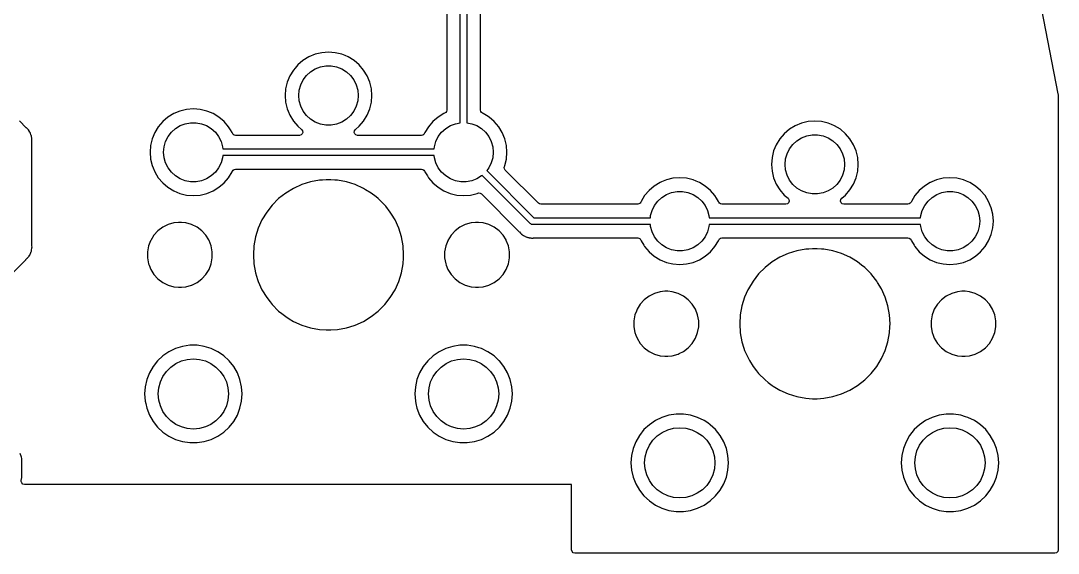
# Model space of a CAD drawing. Extents: x 79.4 to 173.9, y -124.3 to -35.
# Drawn here: x 135.5 to 173.9, y -124.26 to -104.54 of the extents above; entities that cross this region are included whole.
import ezdxf

# ---------------------------------------------------------------- set-up
doc = ezdxf.new("R2010")
doc.units = 0
doc.layers.add('BLACK', color=7, linetype='CONTINUOUS')

msp = doc.modelspace()

# ---------------------------------------------------------------- linework, layer by layer
at = {"layer": 'BLACK', "linetype": 'CONTINUOUS'}
for p, q in [((151.767, -108.319), (151.767, -82.5118)), ((152.017, -82.46), (152.017, -108.319)), ((152.517, -107.854), (152.517, -82.5427)), ((151.266, -82.7705), (151.266, -107.854)), ((169.402, -84.3221), (173.887, -107.248)), ((146.163, -105.88), (145.948, -106.011)), ((146.396, -105.783), (146.163, -105.88)), ((146.641, -105.724), (146.396, -105.783)), ((146.892, -105.705), (146.641, -105.724)), ((147.143, -105.724), (146.892, -105.705)), ((147.388, -105.783), (147.143, -105.724)), ((147.504, -105.831), (147.388, -105.783)), ((147.621, -105.88), (147.504, -105.831)), ((147.836, -106.011), (147.621, -105.88)), ((145.655, -106.293), (145.593, -106.366)), ((145.757, -106.175), (145.655, -106.293)), ((145.948, -106.011), (145.757, -106.175)), ((145.948, -106.011), (145.948, -106.011)), ((145.948, -106.011), (145.948, -106.011)), ((146.229, -106.432), (146.402, -106.325)), ((146.402, -106.325), (146.591, -106.252)), ((146.591, -106.252), (146.791, -106.215)), ((146.791, -106.215), (146.993, -106.215)), ((146.993, -106.215), (147.193, -106.252)), ((147.193, -106.252), (147.382, -106.325)), ((147.382, -106.325), (147.555, -106.432)), ((148.027, -106.175), (147.836, -106.011)), ((148.191, -106.366), (148.027, -106.175)), ((145.462, -106.581), (145.365, -106.814)), ((145.593, -106.366), (145.462, -106.581)), ((145.866, -106.913), (145.957, -106.731)), ((145.957, -106.731), (146.079, -106.569)), ((146.079, -106.569), (146.229, -106.432)), ((147.555, -106.432), (147.705, -106.569)), ((147.705, -106.569), (147.827, -106.731)), ((147.827, -106.731), (147.918, -106.913)), ((148.322, -106.581), (148.191, -106.366)), ((148.419, -106.814), (148.322, -106.581)), ((145.306, -107.059), (145.287, -107.31)), ((145.365, -106.814), (145.306, -107.059)), ((145.792, -107.31), (145.811, -107.108)), ((145.811, -107.108), (145.866, -106.913)), ((147.918, -106.913), (147.973, -107.108)), ((147.973, -107.108), (147.992, -107.31)), ((148.478, -107.059), (148.419, -106.814)), ((148.497, -107.31), (148.478, -107.059)), ((145.287, -107.31), (145.306, -107.561)), ((145.811, -107.512), (145.792, -107.31)), ((147.992, -107.31), (147.973, -107.512)), ((148.478, -107.561), (148.497, -107.31)), ((173.887, -107.248), (173.89, -107.272)), ((173.89, -107.272), (173.899, -124.135)), ((141.396, -107.883), (141.163, -107.98)), ((141.641, -107.824), (141.396, -107.883)), ((141.892, -107.805), (141.641, -107.824)), ((142.143, -107.824), (141.892, -107.805)), ((142.388, -107.883), (142.143, -107.824)), ((142.432, -107.901), (142.388, -107.883)), ((145.306, -107.561), (145.365, -107.806)), ((145.365, -107.806), (145.397, -107.883)), ((145.397, -107.883), (145.462, -108.039)), ((145.866, -107.707), (145.811, -107.512)), ((145.957, -107.889), (145.866, -107.707)), ((146.079, -108.051), (145.957, -107.889)), ((147.827, -107.889), (147.705, -108.051)), ((147.918, -107.707), (147.827, -107.889)), ((147.973, -107.512), (147.918, -107.707)), ((148.322, -108.039), (148.419, -107.806)), ((148.419, -107.806), (148.478, -107.561)), ((151.266, -107.854), (151.257, -107.901)), ((152.527, -107.901), (152.517, -107.854)), ((135.707, -108.503), (135.456, -108.251)), ((140.757, -108.275), (140.593, -108.466)), ((140.948, -108.111), (140.757, -108.275)), ((141.163, -107.98), (140.948, -108.111)), ((142.621, -107.98), (142.432, -107.901)), ((142.836, -108.111), (142.621, -107.98)), ((143.027, -108.275), (142.836, -108.111)), ((143.191, -108.466), (143.027, -108.275)), ((145.462, -108.039), (145.593, -108.254)), ((145.593, -108.254), (145.757, -108.445)), ((146.229, -108.188), (146.079, -108.051)), ((146.402, -108.295), (146.229, -108.188)), ((147.555, -108.188), (147.382, -108.295)), ((147.705, -108.051), (147.555, -108.188)), ((148.027, -108.445), (148.191, -108.254)), ((148.191, -108.254), (148.322, -108.039)), ((150.757, -108.275), (150.593, -108.466)), ((150.948, -108.111), (150.757, -108.275)), ((151.163, -107.98), (150.948, -108.111)), ((151.19, -107.968), (151.163, -107.98)), ((151.23, -107.942), (151.19, -107.968)), ((151.257, -107.901), (151.23, -107.942)), ((152.554, -107.942), (152.527, -107.901)), ((152.594, -107.968), (152.554, -107.942)), ((152.621, -107.98), (152.594, -107.968)), ((152.744, -108.055), (152.621, -107.98)), ((152.836, -108.111), (152.744, -108.055)), ((153.027, -108.275), (152.836, -108.111)), ((153.191, -108.466), (153.027, -108.275)), ((164.641, -108.274), (164.396, -108.333)), ((164.892, -108.255), (164.641, -108.274)), ((165.143, -108.274), (164.892, -108.255)), ((165.388, -108.333), (165.143, -108.274)), ((135.716, -108.511), (135.707, -108.503)), ((135.75, -108.538), (135.716, -108.511)), ((135.761, -108.555), (135.75, -108.538)), ((135.774, -108.569), (135.761, -108.555)), ((135.788, -108.584), (135.774, -108.569)), ((135.81, -108.621), (135.788, -108.584)), ((135.817, -108.631), (135.81, -108.621)), ((135.842, -108.666), (135.817, -108.631)), ((140.593, -108.466), (140.462, -108.681)), ((141.079, -108.669), (141.229, -108.532)), ((141.229, -108.532), (141.402, -108.425)), ((141.402, -108.425), (141.591, -108.352)), ((141.591, -108.352), (141.791, -108.315)), ((141.791, -108.315), (141.993, -108.315)), ((141.993, -108.315), (142.193, -108.352)), ((142.193, -108.352), (142.382, -108.425)), ((142.382, -108.425), (142.555, -108.532)), ((142.555, -108.532), (142.705, -108.669)), ((143.263, -108.584), (143.191, -108.466)), ((143.322, -108.681), (143.263, -108.584)), ((145.757, -108.445), (145.898, -108.566)), ((145.898, -108.566), (145.933, -108.615)), ((145.933, -108.615), (145.941, -108.674)), ((146.591, -108.368), (146.402, -108.295)), ((146.791, -108.405), (146.591, -108.368)), ((146.993, -108.405), (146.791, -108.405)), ((147.193, -108.368), (146.993, -108.405)), ((147.382, -108.295), (147.193, -108.368)), ((147.843, -108.674), (147.851, -108.615)), ((147.851, -108.615), (147.886, -108.566)), ((147.886, -108.566), (148.027, -108.445)), ((150.593, -108.466), (150.462, -108.681)), ((151.079, -108.669), (151.229, -108.532)), ((151.229, -108.532), (151.402, -108.425)), ((151.402, -108.425), (151.591, -108.352)), ((151.591, -108.352), (151.767, -108.319)), ((152.017, -108.319), (152.193, -108.352)), ((152.193, -108.352), (152.382, -108.425)), ((152.382, -108.425), (152.555, -108.532)), ((152.555, -108.532), (152.705, -108.669)), ((153.322, -108.681), (153.191, -108.466)), ((163.948, -108.561), (163.757, -108.725)), ((164.163, -108.43), (163.948, -108.561)), ((164.396, -108.333), (164.163, -108.43)), ((165.504, -108.381), (165.388, -108.333)), ((165.621, -108.43), (165.504, -108.381)), ((165.836, -108.561), (165.621, -108.43)), ((166.027, -108.725), (165.836, -108.561)), ((135.848, -108.681), (135.842, -108.666)), ((135.85, -108.685), (135.848, -108.681)), ((135.858, -108.702), (135.85, -108.685)), ((135.869, -108.72), (135.858, -108.702)), ((135.881, -108.762), (135.869, -108.72)), ((135.885, -108.773), (135.881, -108.762)), ((135.901, -108.813), (135.885, -108.773)), ((135.903, -108.833), (135.901, -108.813)), ((135.907, -108.852), (135.903, -108.833)), ((135.913, -108.871), (135.907, -108.852)), ((135.914, -108.915), (135.913, -108.871)), ((135.915, -108.927), (135.914, -108.915)), ((135.915, -108.931), (135.915, -108.927)), ((135.915, -108.958), (135.915, -108.931)), ((135.915, -108.931), (135.915, -108.931)), ((135.916, -108.962), (135.915, -108.958)), ((135.915, -109.053), (135.918, -109.032)), ((135.918, -109.032), (135.916, -108.962)), ((140.365, -108.914), (140.306, -109.159)), ((140.462, -108.681), (140.365, -108.914)), ((140.811, -109.208), (140.866, -109.013)), ((140.866, -109.013), (140.957, -108.831)), ((140.957, -108.831), (141.079, -108.669)), ((142.705, -108.669), (142.827, -108.831)), ((142.827, -108.831), (142.918, -109.013)), ((142.918, -109.013), (142.973, -109.208)), ((143.334, -108.708), (143.322, -108.681)), ((143.36, -108.748), (143.334, -108.708)), ((143.401, -108.775), (143.36, -108.748)), ((143.448, -108.784), (143.401, -108.775)), ((145.818, -108.784), (143.448, -108.784)), ((145.876, -108.77), (145.818, -108.784)), ((145.92, -108.73), (145.876, -108.77)), ((145.941, -108.674), (145.92, -108.73)), ((147.864, -108.73), (147.843, -108.674)), ((147.908, -108.77), (147.864, -108.73)), ((147.966, -108.784), (147.908, -108.77)), ((150.336, -108.784), (147.966, -108.784)), ((150.383, -108.775), (150.336, -108.784)), ((150.424, -108.748), (150.383, -108.775)), ((150.45, -108.708), (150.424, -108.748)), ((150.462, -108.681), (150.45, -108.708)), ((150.811, -109.208), (150.866, -109.013)), ((150.866, -109.013), (150.957, -108.831)), ((150.957, -108.831), (151.079, -108.669)), ((152.705, -108.669), (152.827, -108.831)), ((152.827, -108.831), (152.918, -109.013)), ((152.918, -109.013), (152.973, -109.208)), ((153.419, -108.914), (153.322, -108.681)), ((153.478, -109.159), (153.419, -108.914)), ((163.593, -108.916), (163.462, -109.131)), ((163.757, -108.725), (163.593, -108.916)), ((164.079, -109.119), (164.229, -108.982)), ((164.229, -108.982), (164.402, -108.875)), ((164.402, -108.875), (164.591, -108.802)), ((164.591, -108.802), (164.791, -108.765)), ((164.791, -108.765), (164.993, -108.765)), ((164.993, -108.765), (165.193, -108.802)), ((165.193, -108.802), (165.382, -108.875)), ((165.382, -108.875), (165.555, -108.982)), ((165.555, -108.982), (165.705, -109.119)), ((166.191, -108.916), (166.027, -108.725)), ((166.322, -109.131), (166.191, -108.916)), ((135.915, -112.865), (135.915, -109.053)), ((140.306, -109.159), (140.287, -109.41)), ((140.287, -109.41), (140.306, -109.661)), ((140.792, -109.41), (140.811, -109.208)), ((140.811, -109.612), (140.792, -109.41)), ((142.973, -109.208), (142.98, -109.285)), ((142.98, -109.285), (150.804, -109.285)), ((150.804, -109.285), (150.811, -109.208)), ((152.973, -109.208), (152.992, -109.41)), ((152.992, -109.41), (152.973, -109.612)), ((153.497, -109.41), (153.478, -109.159)), ((153.478, -109.661), (153.497, -109.41)), ((163.365, -109.364), (163.306, -109.609)), ((163.462, -109.131), (163.365, -109.364)), ((163.866, -109.463), (163.957, -109.281)), ((163.957, -109.281), (164.079, -109.119)), ((165.705, -109.119), (165.827, -109.281)), ((165.827, -109.281), (165.918, -109.463)), ((166.419, -109.364), (166.322, -109.131)), ((166.478, -109.609), (166.419, -109.364)), ((140.306, -109.661), (140.365, -109.906)), ((140.866, -109.807), (140.811, -109.612)), ((140.957, -109.989), (140.866, -109.807)), ((142.918, -109.807), (142.827, -109.989)), ((142.973, -109.612), (142.918, -109.807)), ((142.98, -109.535), (142.973, -109.612)), ((150.804, -109.535), (142.98, -109.535)), ((150.811, -109.612), (150.804, -109.535)), ((150.866, -109.807), (150.811, -109.612)), ((150.957, -109.989), (150.866, -109.807)), ((152.918, -109.807), (152.827, -109.989)), ((152.973, -109.612), (152.918, -109.807)), ((153.419, -109.906), (153.478, -109.661)), ((163.306, -109.609), (163.287, -109.86)), ((163.792, -109.86), (163.811, -109.658)), ((163.811, -109.658), (163.866, -109.463)), ((165.918, -109.463), (165.973, -109.658)), ((165.973, -109.658), (165.992, -109.86)), ((166.497, -109.86), (166.478, -109.609)), ((140.365, -109.906), (140.398, -109.985)), ((140.398, -109.985), (140.462, -110.139)), ((140.462, -110.139), (140.593, -110.354)), ((141.079, -110.151), (140.957, -109.989)), ((141.229, -110.288), (141.079, -110.151)), ((142.705, -110.151), (142.555, -110.288)), ((142.827, -109.989), (142.705, -110.151)), ((143.191, -110.354), (143.322, -110.139)), ((143.322, -110.139), (143.327, -110.129)), ((143.327, -110.129), (143.334, -110.112)), ((143.334, -110.112), (143.36, -110.072)), ((143.36, -110.072), (143.401, -110.045)), ((143.401, -110.045), (143.448, -110.035)), ((143.448, -110.035), (150.336, -110.035)), ((150.336, -110.035), (150.383, -110.045)), ((150.383, -110.045), (150.424, -110.072)), ((150.424, -110.072), (150.45, -110.112)), ((150.45, -110.112), (150.462, -110.139)), ((150.462, -110.139), (150.551, -110.285)), ((151.079, -110.151), (150.957, -109.989)), ((151.229, -110.288), (151.079, -110.151)), ((152.827, -109.989), (152.75, -110.091)), ((152.75, -110.091), (154.494, -111.835)), ((153.398, -109.98), (153.408, -109.933)), ((153.408, -110.028), (153.398, -109.98)), ((153.408, -109.933), (153.416, -109.913)), ((153.435, -110.068), (153.408, -110.028)), ((153.416, -109.913), (153.419, -109.906)), ((154.665, -111.298), (153.435, -110.068)), ((163.287, -109.86), (163.306, -110.111)), ((163.306, -110.111), (163.365, -110.356)), ((163.811, -110.062), (163.792, -109.86)), ((163.866, -110.257), (163.811, -110.062)), ((165.973, -110.062), (165.918, -110.257)), ((165.992, -109.86), (165.973, -110.062)), ((166.419, -110.356), (166.478, -110.111)), ((166.478, -110.111), (166.497, -109.86)), ((140.593, -110.354), (140.757, -110.545)), ((140.757, -110.545), (140.948, -110.709)), ((141.402, -110.395), (141.229, -110.288)), ((141.591, -110.468), (141.402, -110.395)), ((141.791, -110.505), (141.591, -110.468)), ((141.993, -110.505), (141.791, -110.505)), ((142.193, -110.468), (141.993, -110.505)), ((142.382, -110.395), (142.193, -110.468)), ((142.555, -110.288), (142.382, -110.395)), ((142.836, -110.709), (143.027, -110.545)), ((143.027, -110.545), (143.191, -110.354)), ((146.227, -110.51), (145.906, -110.61)), ((146.557, -110.45), (146.227, -110.51)), ((146.665, -110.443), (146.557, -110.45)), ((146.808, -110.434), (146.665, -110.443)), ((146.976, -110.434), (146.808, -110.434)), ((147.123, -110.443), (146.976, -110.434)), ((147.227, -110.45), (147.123, -110.443)), ((147.557, -110.51), (147.227, -110.45)), ((147.878, -110.61), (147.557, -110.51)), ((150.551, -110.285), (150.593, -110.354)), ((150.593, -110.354), (150.757, -110.545)), ((150.757, -110.545), (150.948, -110.709)), ((151.402, -110.395), (151.229, -110.288)), ((151.591, -110.468), (151.402, -110.395)), ((151.791, -110.505), (151.591, -110.468)), ((151.993, -110.505), (151.791, -110.505)), ((152.193, -110.468), (151.993, -110.505)), ((152.382, -110.395), (152.193, -110.468)), ((152.555, -110.288), (152.382, -110.395)), ((152.575, -110.27), (152.555, -110.288)), ((154.354, -112.048), (152.575, -110.27)), ((159.163, -110.53), (158.948, -110.661)), ((159.166, -110.529), (159.163, -110.53)), ((159.217, -110.507), (159.166, -110.529)), ((159.396, -110.433), (159.217, -110.507)), ((159.641, -110.374), (159.396, -110.433)), ((159.892, -110.355), (159.641, -110.374)), ((160.143, -110.374), (159.892, -110.355)), ((160.388, -110.433), (160.143, -110.374)), ((160.504, -110.481), (160.388, -110.433)), ((160.621, -110.53), (160.504, -110.481)), ((160.836, -110.661), (160.621, -110.53)), ((163.365, -110.356), (163.4, -110.44)), ((163.4, -110.44), (163.462, -110.589)), ((163.957, -110.439), (163.866, -110.257)), ((164.079, -110.601), (163.957, -110.439)), ((165.827, -110.439), (165.705, -110.601)), ((165.918, -110.257), (165.827, -110.439)), ((166.322, -110.589), (166.419, -110.356)), ((169.163, -110.53), (168.948, -110.661)), ((169.166, -110.529), (169.163, -110.53)), ((169.217, -110.507), (169.166, -110.529)), ((169.396, -110.433), (169.217, -110.507)), ((169.641, -110.374), (169.396, -110.433)), ((169.892, -110.355), (169.641, -110.374)), ((170.143, -110.374), (169.892, -110.355)), ((170.388, -110.433), (170.143, -110.374)), ((170.504, -110.481), (170.388, -110.433)), ((170.621, -110.53), (170.504, -110.481)), ((170.836, -110.661), (170.621, -110.53)), ((140.948, -110.709), (141.163, -110.84)), ((141.163, -110.84), (141.396, -110.937)), ((141.396, -110.937), (141.641, -110.996)), ((142.143, -110.996), (142.388, -110.937)), ((142.388, -110.937), (142.621, -110.84)), ((142.621, -110.84), (142.836, -110.709)), ((145.312, -110.922), (145.048, -111.129)), ((145.6, -110.748), (145.312, -110.922)), ((145.906, -110.61), (145.6, -110.748)), ((148.184, -110.748), (147.878, -110.61)), ((147.878, -110.61), (147.878, -110.61)), ((147.878, -110.61), (147.878, -110.61)), ((148.266, -110.797), (148.184, -110.748)), ((148.472, -110.922), (148.266, -110.797)), ((148.656, -111.066), (148.472, -110.922)), ((150.948, -110.709), (151.163, -110.84)), ((151.163, -110.84), (151.396, -110.937)), ((151.396, -110.937), (151.641, -110.996)), ((152.143, -110.996), (152.388, -110.937)), ((152.388, -110.937), (152.415, -110.926)), ((152.388, -110.937), (152.388, -110.937)), ((152.388, -110.937), (152.388, -110.937)), ((152.415, -110.926), (152.462, -110.916)), ((152.462, -110.916), (152.51, -110.926)), ((152.51, -110.926), (152.55, -110.953)), ((152.55, -110.953), (153.941, -112.344)), ((158.757, -110.825), (158.593, -111.016)), ((158.948, -110.661), (158.757, -110.825)), ((159.402, -110.975), (159.591, -110.902)), ((159.591, -110.902), (159.791, -110.865)), ((159.791, -110.865), (159.993, -110.865)), ((159.993, -110.865), (160.193, -110.902)), ((160.193, -110.902), (160.382, -110.975)), ((161.027, -110.825), (160.836, -110.661)), ((161.191, -111.016), (161.027, -110.825)), ((163.462, -110.589), (163.593, -110.804)), ((163.593, -110.804), (163.757, -110.995)), ((164.229, -110.738), (164.079, -110.601)), ((164.402, -110.845), (164.229, -110.738)), ((164.591, -110.918), (164.402, -110.845)), ((164.791, -110.955), (164.591, -110.918)), ((164.993, -110.955), (164.791, -110.955)), ((165.193, -110.918), (164.993, -110.955)), ((165.382, -110.845), (165.193, -110.918)), ((165.555, -110.738), (165.382, -110.845)), ((165.705, -110.601), (165.555, -110.738)), ((166.027, -110.995), (166.191, -110.804)), ((166.191, -110.804), (166.322, -110.589)), ((168.757, -110.825), (168.593, -111.016)), ((168.948, -110.661), (168.757, -110.825)), ((169.402, -110.975), (169.591, -110.902)), ((169.591, -110.902), (169.791, -110.865)), ((169.791, -110.865), (169.993, -110.865)), ((169.993, -110.865), (170.193, -110.902)), ((170.193, -110.902), (170.382, -110.975)), ((171.027, -110.825), (170.836, -110.661)), ((171.191, -111.016), (171.027, -110.825)), ((141.641, -110.996), (141.892, -111.015)), ((141.892, -111.015), (142.143, -110.996)), ((145.048, -111.129), (144.811, -111.366)), ((148.736, -111.129), (148.656, -111.066)), ((148.973, -111.366), (148.736, -111.129)), ((151.641, -110.996), (151.892, -111.015)), ((151.892, -111.015), (152.143, -110.996)), ((154.705, -111.325), (154.665, -111.298)), ((154.752, -111.334), (154.705, -111.325)), ((158.336, -111.334), (154.752, -111.334)), ((158.383, -111.325), (158.336, -111.334)), ((158.424, -111.298), (158.383, -111.325)), ((158.45, -111.258), (158.424, -111.298)), ((158.462, -111.231), (158.45, -111.258)), ((158.593, -111.016), (158.462, -111.231)), ((158.957, -111.381), (159.079, -111.219)), ((159.079, -111.219), (159.229, -111.082)), ((159.229, -111.082), (159.402, -110.975)), ((160.382, -110.975), (160.555, -111.082)), ((160.555, -111.082), (160.705, -111.219)), ((160.705, -111.219), (160.827, -111.381)), ((161.252, -111.116), (161.191, -111.016)), ((161.322, -111.231), (161.252, -111.116)), ((161.334, -111.258), (161.322, -111.231)), ((161.36, -111.298), (161.334, -111.258)), ((161.401, -111.325), (161.36, -111.298)), ((161.448, -111.334), (161.401, -111.325)), ((163.818, -111.334), (161.448, -111.334)), ((163.757, -110.995), (163.898, -111.116)), ((163.876, -111.32), (163.818, -111.334)), ((163.92, -111.28), (163.876, -111.32)), ((163.898, -111.116), (163.933, -111.165)), ((163.941, -111.224), (163.92, -111.28)), ((163.933, -111.165), (163.941, -111.224)), ((165.843, -111.224), (165.851, -111.165)), ((165.864, -111.28), (165.843, -111.224)), ((165.851, -111.165), (165.886, -111.116)), ((165.908, -111.32), (165.864, -111.28)), ((165.886, -111.116), (166.027, -110.995)), ((165.966, -111.334), (165.908, -111.32)), ((168.336, -111.334), (165.966, -111.334)), ((168.383, -111.325), (168.336, -111.334)), ((168.424, -111.298), (168.383, -111.325)), ((168.45, -111.258), (168.424, -111.298)), ((168.462, -111.231), (168.45, -111.258)), ((168.593, -111.016), (168.462, -111.231)), ((168.957, -111.381), (169.079, -111.219)), ((169.079, -111.219), (169.229, -111.082)), ((169.229, -111.082), (169.402, -110.975)), ((170.382, -110.975), (170.555, -111.082)), ((170.555, -111.082), (170.705, -111.219)), ((170.705, -111.219), (170.827, -111.381)), ((171.322, -111.231), (171.191, -111.016)), ((171.419, -111.464), (171.322, -111.231)), ((144.604, -111.63), (144.43, -111.918)), ((144.811, -111.366), (144.604, -111.63)), ((149.008, -111.41), (148.973, -111.366)), ((149.18, -111.63), (149.008, -111.41)), ((149.228, -111.709), (149.18, -111.63)), ((149.354, -111.918), (149.228, -111.709)), ((158.811, -111.758), (158.866, -111.563)), ((158.866, -111.563), (158.957, -111.381)), ((160.827, -111.381), (160.918, -111.563)), ((160.918, -111.563), (160.973, -111.758)), ((168.811, -111.758), (168.866, -111.563)), ((168.866, -111.563), (168.957, -111.381)), ((170.827, -111.381), (170.918, -111.563)), ((170.918, -111.563), (170.973, -111.758)), ((171.478, -111.709), (171.419, -111.464)), ((171.497, -111.96), (171.478, -111.709)), ((140.956, -112.086), (140.757, -112.185)), ((141.17, -112.025), (140.956, -112.086)), ((141.336, -112.009), (141.17, -112.025)), ((141.448, -112.009), (141.336, -112.009)), ((141.336, -112.009), (141.336, -112.009)), ((141.614, -112.025), (141.448, -112.009)), ((141.448, -112.009), (141.448, -112.009)), ((141.828, -112.086), (141.614, -112.025)), ((142.027, -112.185), (141.828, -112.086)), ((144.43, -111.918), (144.292, -112.224)), ((149.492, -112.224), (149.354, -111.918)), ((151.956, -112.086), (151.757, -112.185)), ((152.17, -112.025), (151.956, -112.086)), ((152.336, -112.009), (152.17, -112.025)), ((152.448, -112.009), (152.336, -112.009)), ((152.336, -112.009), (152.336, -112.009)), ((152.614, -112.025), (152.448, -112.009)), ((152.448, -112.009), (152.448, -112.009)), ((152.828, -112.086), (152.614, -112.025)), ((153.027, -112.185), (152.828, -112.086)), ((154.381, -112.063), (154.354, -112.048)), ((154.407, -112.08), (154.381, -112.063)), ((154.413, -112.081), (154.407, -112.08)), ((154.415, -112.082), (154.413, -112.081)), ((154.42, -112.082), (154.415, -112.082)), ((154.442, -112.085), (154.42, -112.082)), ((158.804, -112.085), (154.442, -112.085)), ((154.494, -111.835), (158.804, -111.835)), ((158.804, -111.835), (158.811, -111.758)), ((158.811, -112.162), (158.804, -112.085)), ((160.973, -111.758), (160.98, -111.835)), ((160.98, -112.085), (160.973, -112.162)), ((160.98, -111.835), (168.804, -111.835)), ((168.804, -112.085), (160.98, -112.085)), ((168.804, -111.835), (168.811, -111.758)), ((168.811, -112.162), (168.804, -112.085)), ((170.973, -111.758), (170.992, -111.96)), ((170.992, -111.96), (170.973, -112.162)), ((171.478, -112.211), (171.497, -111.96)), ((140.43, -112.483), (140.313, -112.673)), ((140.58, -112.319), (140.43, -112.483)), ((140.757, -112.185), (140.58, -112.319)), ((142.204, -112.319), (142.027, -112.185)), ((142.354, -112.483), (142.204, -112.319)), ((142.462, -112.657), (142.354, -112.483)), ((144.292, -112.224), (144.192, -112.545)), ((149.592, -112.545), (149.492, -112.224)), ((151.43, -112.483), (151.313, -112.673)), ((151.58, -112.319), (151.43, -112.483)), ((151.757, -112.185), (151.58, -112.319)), ((153.204, -112.319), (153.027, -112.185)), ((153.354, -112.483), (153.204, -112.319)), ((153.462, -112.657), (153.354, -112.483)), ((153.941, -112.344), (153.954, -112.36)), ((153.954, -112.36), (153.956, -112.362)), ((153.956, -112.362), (153.956, -112.362)), ((153.956, -112.362), (154.004, -112.406)), ((154.004, -112.406), (154.005, -112.408)), ((154.005, -112.408), (154.008, -112.411)), ((154.008, -112.411), (154.028, -112.43)), ((154.028, -112.43), (154.031, -112.433)), ((154.031, -112.433), (154.04, -112.44)), ((154.04, -112.44), (154.071, -112.47)), ((154.071, -112.47), (154.082, -112.476)), ((154.082, -112.476), (154.089, -112.48)), ((154.089, -112.48), (154.105, -112.49)), ((154.105, -112.49), (154.121, -112.503)), ((158.866, -112.357), (158.811, -112.162)), ((158.957, -112.539), (158.866, -112.357)), ((160.918, -112.357), (160.827, -112.539)), ((160.973, -112.162), (160.918, -112.357)), ((168.866, -112.357), (168.811, -112.162)), ((168.957, -112.539), (168.866, -112.357)), ((170.918, -112.357), (170.827, -112.539)), ((170.973, -112.162), (170.918, -112.357)), ((171.322, -112.689), (171.419, -112.456)), ((171.419, -112.456), (171.478, -112.211)), ((135.916, -112.876), (135.915, -112.865)), ((135.92, -112.92), (135.916, -112.876)), ((140.232, -112.88), (140.191, -113.099)), ((140.306, -112.689), (140.232, -112.88)), ((140.313, -112.673), (140.306, -112.689)), ((142.471, -112.673), (142.462, -112.657)), ((142.552, -112.88), (142.471, -112.673)), ((142.593, -113.099), (142.552, -112.88)), ((144.132, -112.875), (144.111, -113.21)), ((144.192, -112.545), (144.132, -112.875)), ((149.652, -112.875), (149.592, -112.545)), ((149.673, -113.21), (149.652, -112.875)), ((151.232, -112.88), (151.191, -113.099)), ((151.306, -112.689), (151.232, -112.88)), ((151.313, -112.673), (151.306, -112.689)), ((153.471, -112.673), (153.462, -112.657)), ((153.552, -112.88), (153.471, -112.673)), ((153.593, -113.099), (153.552, -112.88)), ((154.121, -112.503), (154.137, -112.51)), ((154.137, -112.51), (154.161, -112.52)), ((154.161, -112.52), (154.172, -112.525)), ((154.172, -112.525), (154.21, -112.546)), ((154.21, -112.546), (154.229, -112.551)), ((154.229, -112.551), (154.248, -112.557)), ((154.248, -112.557), (154.266, -112.565)), ((154.266, -112.565), (154.309, -112.572)), ((154.309, -112.572), (154.321, -112.575)), ((154.321, -112.575), (154.336, -112.579)), ((154.336, -112.579), (154.363, -112.585)), ((154.363, -112.585), (154.363, -112.585)), ((154.363, -112.585), (154.383, -112.585)), ((154.383, -112.585), (154.402, -112.587)), ((154.402, -112.587), (154.422, -112.59)), ((154.422, -112.59), (154.466, -112.586)), ((154.466, -112.586), (154.477, -112.585)), ((154.477, -112.585), (158.336, -112.585)), ((158.336, -112.585), (158.383, -112.595)), ((158.383, -112.595), (158.424, -112.622)), ((158.424, -112.622), (158.45, -112.662)), ((158.45, -112.662), (158.462, -112.689)), ((158.462, -112.689), (158.563, -112.855)), ((158.563, -112.855), (158.593, -112.904)), ((159.079, -112.701), (158.957, -112.539)), ((159.229, -112.838), (159.079, -112.701)), ((159.402, -112.945), (159.229, -112.838)), ((160.555, -112.838), (160.382, -112.945)), ((160.705, -112.701), (160.555, -112.838)), ((160.827, -112.539), (160.705, -112.701)), ((161.191, -112.904), (161.322, -112.689)), ((161.322, -112.689), (161.327, -112.677)), ((161.327, -112.677), (161.334, -112.662)), ((161.334, -112.662), (161.36, -112.622)), ((161.36, -112.622), (161.401, -112.595)), ((161.401, -112.595), (161.448, -112.585)), ((161.448, -112.585), (168.336, -112.585)), ((168.336, -112.585), (168.383, -112.595)), ((168.383, -112.595), (168.424, -112.622)), ((168.424, -112.622), (168.45, -112.662)), ((168.45, -112.662), (168.462, -112.689)), ((168.462, -112.689), (168.563, -112.855)), ((168.563, -112.855), (168.593, -112.904)), ((169.079, -112.701), (168.957, -112.539)), ((169.229, -112.838), (169.079, -112.701)), ((169.402, -112.945), (169.229, -112.838)), ((170.555, -112.838), (170.382, -112.945)), ((170.705, -112.701), (170.555, -112.838)), ((170.827, -112.539), (170.705, -112.701)), ((171.191, -112.904), (171.322, -112.689)), ((135.8, -113.271), (135.81, -113.253)), ((135.81, -113.253), (135.82, -113.237)), ((135.82, -113.237), (135.833, -113.221)), ((135.833, -113.221), (135.85, -113.181)), ((135.85, -113.181), (135.855, -113.17)), ((135.855, -113.17), (135.861, -113.16)), ((135.861, -113.16), (135.876, -113.132)), ((135.876, -113.132), (135.881, -113.113)), ((135.881, -113.113), (135.887, -113.094)), ((135.887, -113.094), (135.895, -113.076)), ((135.895, -113.076), (135.902, -113.033)), ((135.902, -113.033), (135.905, -113.021)), ((135.905, -113.021), (135.915, -112.979)), ((135.915, -112.959), (135.917, -112.94)), ((135.915, -112.979), (135.915, -112.959)), ((135.917, -112.939), (135.92, -112.92)), ((135.917, -112.94), (135.917, -112.939)), ((140.191, -113.099), (140.191, -113.321)), ((142.593, -113.21), (142.593, -113.099)), ((142.593, -113.321), (142.593, -113.21)), ((144.111, -113.21), (144.132, -113.545)), ((149.666, -113.321), (149.673, -113.21)), ((151.191, -113.099), (151.191, -113.321)), ((153.593, -113.321), (153.593, -113.099)), ((158.593, -112.904), (158.757, -113.095)), ((158.757, -113.095), (158.948, -113.259)), ((158.948, -113.259), (159.163, -113.39)), ((159.591, -113.018), (159.402, -112.945)), ((159.791, -113.055), (159.591, -113.018)), ((159.993, -113.055), (159.791, -113.055)), ((160.193, -113.018), (159.993, -113.055)), ((160.382, -112.945), (160.193, -113.018)), ((160.621, -113.39), (160.836, -113.259)), ((160.836, -113.259), (161.027, -113.095)), ((161.027, -113.095), (161.191, -112.904)), ((163.906, -113.16), (163.6, -113.298)), ((164.227, -113.06), (163.906, -113.16)), ((164.557, -113), (164.227, -113.06)), ((164.665, -112.993), (164.557, -113)), ((164.808, -112.984), (164.665, -112.993)), ((164.976, -112.984), (164.808, -112.984)), ((165.143, -112.995), (164.976, -112.984)), ((165.227, -113), (165.143, -112.995)), ((165.557, -113.06), (165.227, -113)), ((165.878, -113.16), (165.557, -113.06)), ((166.184, -113.298), (165.878, -113.16)), ((165.878, -113.16), (165.878, -113.16)), ((165.878, -113.16), (165.878, -113.16)), ((168.593, -112.904), (168.757, -113.095)), ((168.757, -113.095), (168.948, -113.259)), ((168.948, -113.259), (169.163, -113.39)), ((169.591, -113.018), (169.402, -112.945)), ((169.791, -113.055), (169.591, -113.018)), ((169.993, -113.055), (169.791, -113.055)), ((170.193, -113.018), (169.993, -113.055)), ((170.382, -112.945), (170.193, -113.018)), ((170.621, -113.39), (170.836, -113.259)), ((170.836, -113.259), (171.027, -113.095)), ((171.027, -113.095), (171.191, -112.904)), ((133.958, -115.117), (135.674, -113.401)), ((135.674, -113.401), (135.69, -113.388)), ((135.69, -113.388), (135.692, -113.386)), ((135.692, -113.386), (135.738, -113.337)), ((135.692, -113.386), (135.692, -113.386)), ((135.738, -113.337), (135.741, -113.334)), ((135.741, -113.334), (135.753, -113.321)), ((135.753, -113.321), (135.76, -113.314)), ((135.76, -113.314), (135.763, -113.311)), ((135.763, -113.311), (135.77, -113.302)), ((135.77, -113.302), (135.8, -113.271)), ((140.191, -113.321), (140.232, -113.54)), ((140.232, -113.54), (140.252, -113.591)), ((140.252, -113.591), (140.313, -113.747)), ((142.471, -113.747), (142.552, -113.54)), ((142.552, -113.54), (142.593, -113.321)), ((144.132, -113.545), (144.192, -113.875)), ((149.592, -113.875), (149.652, -113.545)), ((149.652, -113.545), (149.666, -113.321)), ((151.191, -113.321), (151.232, -113.54)), ((151.232, -113.54), (151.252, -113.591)), ((151.252, -113.591), (151.313, -113.747)), ((153.471, -113.747), (153.552, -113.54)), ((153.552, -113.54), (153.593, -113.321)), ((159.163, -113.39), (159.396, -113.487)), ((159.396, -113.487), (159.641, -113.546)), ((159.641, -113.546), (159.892, -113.565)), ((159.892, -113.565), (160.143, -113.546)), ((160.143, -113.546), (160.388, -113.487)), ((160.388, -113.487), (160.621, -113.39)), ((163.312, -113.472), (163.048, -113.679)), ((163.6, -113.298), (163.312, -113.472)), ((166.248, -113.337), (166.184, -113.298)), ((166.472, -113.472), (166.248, -113.337)), ((166.618, -113.587), (166.472, -113.472)), ((166.736, -113.679), (166.618, -113.587)), ((169.163, -113.39), (169.396, -113.487)), ((169.396, -113.487), (169.641, -113.546)), ((169.641, -113.546), (169.892, -113.565)), ((169.892, -113.565), (170.143, -113.546)), ((170.143, -113.546), (170.388, -113.487)), ((170.388, -113.487), (170.621, -113.39)), ((140.313, -113.747), (140.43, -113.937)), ((140.43, -113.937), (140.58, -114.101)), ((142.204, -114.101), (142.354, -113.937)), ((142.354, -113.937), (142.471, -113.747)), ((144.192, -113.875), (144.269, -114.121)), ((149.492, -114.196), (149.592, -113.875)), ((151.313, -113.747), (151.43, -113.937)), ((151.43, -113.937), (151.58, -114.101)), ((153.204, -114.101), (153.354, -113.937)), ((153.354, -113.937), (153.471, -113.747)), ((162.811, -113.916), (162.604, -114.18)), ((163.048, -113.679), (162.811, -113.916)), ((166.973, -113.916), (166.736, -113.679)), ((167.003, -113.954), (166.973, -113.916)), ((167.18, -114.18), (167.003, -113.954)), ((140.58, -114.101), (140.757, -114.235)), ((140.757, -114.235), (140.956, -114.334)), ((140.956, -114.334), (141.17, -114.395)), ((141.17, -114.395), (141.336, -114.41)), ((141.336, -114.41), (141.336, -114.41)), ((141.336, -114.41), (141.448, -114.41)), ((141.448, -114.41), (141.614, -114.395)), ((141.448, -114.41), (141.448, -114.41)), ((141.614, -114.395), (141.828, -114.334)), ((141.828, -114.334), (141.829, -114.333)), ((141.829, -114.333), (142.027, -114.235)), ((142.027, -114.235), (142.204, -114.101)), ((144.269, -114.121), (144.292, -114.196)), ((144.292, -114.196), (144.43, -114.502)), ((149.354, -114.502), (149.492, -114.196)), ((151.58, -114.101), (151.757, -114.235)), ((151.757, -114.235), (151.956, -114.334)), ((151.956, -114.334), (152.17, -114.395)), ((152.17, -114.395), (152.336, -114.41)), ((152.336, -114.41), (152.336, -114.41)), ((152.336, -114.41), (152.448, -114.41)), ((152.448, -114.41), (152.614, -114.395)), ((152.448, -114.41), (152.448, -114.41)), ((152.614, -114.395), (152.828, -114.334)), ((152.828, -114.334), (152.829, -114.333)), ((152.829, -114.333), (153.027, -114.235)), ((153.027, -114.235), (153.204, -114.101)), ((162.604, -114.18), (162.43, -114.468)), ((167.213, -114.235), (167.18, -114.18)), ((167.354, -114.468), (167.213, -114.235)), ((144.43, -114.502), (144.43, -114.502)), ((144.43, -114.502), (144.604, -114.79)), ((144.604, -114.79), (144.731, -114.952)), ((148.973, -115.054), (149.18, -114.79)), ((149.18, -114.79), (149.354, -114.502)), ((158.757, -114.735), (158.58, -114.869)), ((158.956, -114.636), (158.757, -114.735)), ((159.17, -114.575), (158.956, -114.636)), ((159.336, -114.559), (159.17, -114.575)), ((159.448, -114.559), (159.336, -114.559)), ((159.336, -114.559), (159.336, -114.559)), ((159.614, -114.575), (159.448, -114.559)), ((159.448, -114.559), (159.448, -114.559)), ((159.828, -114.636), (159.614, -114.575)), ((160.027, -114.735), (159.828, -114.636)), ((160.204, -114.869), (160.027, -114.735)), ((162.292, -114.774), (162.192, -115.095)), ((162.414, -114.502), (162.292, -114.774)), ((162.43, -114.468), (162.414, -114.502)), ((162.43, -114.468), (162.43, -114.468)), ((167.492, -114.774), (167.354, -114.468)), ((167.592, -115.095), (167.492, -114.774)), ((169.757, -114.735), (169.58, -114.869)), ((169.956, -114.636), (169.757, -114.735)), ((170.17, -114.575), (169.956, -114.636)), ((170.336, -114.559), (170.17, -114.575)), ((170.448, -114.559), (170.336, -114.559)), ((170.336, -114.559), (170.336, -114.559)), ((170.614, -114.575), (170.448, -114.559)), ((170.448, -114.559), (170.448, -114.559)), ((170.828, -114.636), (170.614, -114.575)), ((171.027, -114.735), (170.828, -114.636)), ((171.204, -114.869), (171.027, -114.735)), ((144.731, -114.952), (144.811, -115.054)), ((144.811, -115.054), (145.048, -115.291)), ((148.736, -115.291), (148.973, -115.054)), ((158.43, -115.033), (158.313, -115.223)), ((158.58, -114.869), (158.43, -115.033)), ((160.354, -115.033), (160.204, -114.869)), ((160.471, -115.223), (160.354, -115.033)), ((162.192, -115.095), (162.132, -115.425)), ((167.652, -115.425), (167.592, -115.095)), ((169.43, -115.033), (169.313, -115.223)), ((169.58, -114.869), (169.43, -115.033)), ((171.354, -115.033), (171.204, -114.869)), ((171.471, -115.223), (171.354, -115.033)), ((145.048, -115.291), (145.165, -115.383)), ((145.165, -115.383), (145.312, -115.498)), ((145.312, -115.498), (145.437, -115.574)), ((148.184, -115.672), (148.472, -115.498)), ((148.472, -115.498), (148.736, -115.291)), ((158.232, -115.43), (158.191, -115.649)), ((158.286, -115.291), (158.232, -115.43)), ((158.313, -115.223), (158.286, -115.291)), ((160.552, -115.43), (160.471, -115.223)), ((160.471, -115.223), (160.471, -115.223)), ((160.593, -115.649), (160.552, -115.43)), ((162.132, -115.425), (162.111, -115.76)), ((167.673, -115.76), (167.652, -115.425)), ((169.232, -115.43), (169.191, -115.649)), ((169.286, -115.291), (169.232, -115.43)), ((169.313, -115.223), (169.286, -115.291)), ((171.552, -115.43), (171.471, -115.223)), ((171.471, -115.223), (171.471, -115.223)), ((171.593, -115.649), (171.552, -115.43)), ((145.437, -115.574), (145.6, -115.672)), ((145.6, -115.672), (145.906, -115.81)), ((145.906, -115.81), (146.227, -115.91)), ((146.227, -115.91), (146.557, -115.97)), ((147.227, -115.97), (147.557, -115.91)), ((147.557, -115.91), (147.681, -115.871)), ((147.681, -115.871), (147.878, -115.81)), ((147.878, -115.81), (148.184, -115.672)), ((158.191, -115.649), (158.191, -115.871)), ((158.191, -115.871), (158.232, -116.09)), ((160.552, -116.09), (160.593, -115.871)), ((160.593, -115.76), (160.593, -115.649)), ((160.593, -115.871), (160.593, -115.76)), ((162.111, -115.76), (162.132, -116.095)), ((167.652, -116.095), (167.666, -115.871)), ((167.666, -115.871), (167.673, -115.76)), ((169.191, -115.649), (169.191, -115.871)), ((169.191, -115.871), (169.232, -116.09)), ((171.552, -116.09), (171.593, -115.871)), ((171.593, -115.871), (171.593, -115.649)), ((146.557, -115.97), (146.808, -115.986)), ((146.808, -115.986), (146.976, -115.986)), ((146.976, -115.986), (147.227, -115.97)), ((146.976, -115.986), (146.976, -115.986)), ((158.232, -116.09), (158.271, -116.189)), ((158.271, -116.189), (158.313, -116.297)), ((158.313, -116.297), (158.43, -116.487)), ((160.354, -116.487), (160.471, -116.297)), ((160.471, -116.297), (160.552, -116.09)), ((162.132, -116.095), (162.192, -116.425)), ((167.592, -116.425), (167.652, -116.095)), ((169.232, -116.09), (169.271, -116.189)), ((169.271, -116.189), (169.313, -116.297)), ((169.313, -116.297), (169.43, -116.487)), ((171.354, -116.487), (171.471, -116.297)), ((171.471, -116.297), (171.552, -116.09)), ((141.232, -116.679), (140.989, -116.796)), ((141.49, -116.6), (141.232, -116.679)), ((141.757, -116.559), (141.49, -116.6)), ((142.027, -116.559), (141.757, -116.559)), ((142.294, -116.6), (142.027, -116.559)), ((142.46, -116.651), (142.294, -116.6)), ((142.552, -116.679), (142.46, -116.651)), ((142.795, -116.796), (142.552, -116.679)), ((151.232, -116.679), (150.989, -116.796)), ((151.49, -116.6), (151.232, -116.679)), ((151.757, -116.559), (151.49, -116.6)), ((152.027, -116.559), (151.757, -116.559)), ((152.294, -116.6), (152.027, -116.559)), ((152.46, -116.651), (152.294, -116.6)), ((152.552, -116.679), (152.46, -116.651)), ((152.795, -116.796), (152.552, -116.679)), ((158.43, -116.487), (158.58, -116.651)), ((158.58, -116.651), (158.757, -116.785)), ((160.027, -116.785), (160.204, -116.651)), ((160.204, -116.651), (160.354, -116.487)), ((162.192, -116.425), (162.266, -116.661)), ((162.266, -116.661), (162.292, -116.746)), ((167.492, -116.746), (167.592, -116.425)), ((169.43, -116.487), (169.58, -116.651)), ((169.58, -116.651), (169.757, -116.785)), ((171.027, -116.785), (171.204, -116.651)), ((171.204, -116.651), (171.354, -116.487)), ((140.766, -116.948), (140.568, -117.132)), ((140.989, -116.796), (140.766, -116.948)), ((141.447, -117.138), (141.666, -117.08)), ((141.666, -117.08), (141.892, -117.06)), ((141.892, -117.06), (142.118, -117.08)), ((142.118, -117.08), (142.337, -117.138)), ((142.893, -116.863), (142.795, -116.796)), ((143.018, -116.948), (142.893, -116.863)), ((143.198, -117.116), (143.018, -116.948)), ((150.766, -116.948), (150.568, -117.132)), ((150.989, -116.796), (150.766, -116.948)), ((151.447, -117.138), (151.666, -117.08)), ((151.666, -117.08), (151.892, -117.06)), ((151.892, -117.06), (152.118, -117.08)), ((152.118, -117.08), (152.337, -117.138)), ((152.893, -116.863), (152.795, -116.796)), ((153.018, -116.948), (152.893, -116.863)), ((153.198, -117.116), (153.018, -116.948)), ((158.757, -116.785), (158.956, -116.884)), ((158.956, -116.884), (159.17, -116.945)), ((159.17, -116.945), (159.336, -116.96)), ((159.336, -116.96), (159.336, -116.96)), ((159.336, -116.96), (159.448, -116.96)), ((159.448, -116.96), (159.614, -116.945)), ((159.448, -116.96), (159.448, -116.96)), ((159.614, -116.945), (159.828, -116.884)), ((159.828, -116.884), (159.87, -116.863)), ((159.87, -116.863), (160.027, -116.785)), ((162.292, -116.746), (162.43, -117.052)), ((162.43, -117.052), (162.468, -117.116)), ((167.18, -117.34), (167.354, -117.052)), ((167.354, -117.052), (167.492, -116.746)), ((169.757, -116.785), (169.956, -116.884)), ((169.956, -116.884), (170.17, -116.945)), ((170.17, -116.945), (170.336, -116.96)), ((170.336, -116.96), (170.336, -116.96)), ((170.336, -116.96), (170.448, -116.96)), ((170.448, -116.96), (170.614, -116.945)), ((170.448, -116.96), (170.448, -116.96)), ((170.614, -116.945), (170.828, -116.884)), ((170.828, -116.884), (170.87, -116.863)), ((170.87, -116.863), (171.027, -116.785)), ((140.4, -117.343), (140.265, -117.577)), ((140.568, -117.132), (140.4, -117.343)), ((140.896, -117.524), (141.056, -117.364)), ((141.056, -117.364), (141.242, -117.234)), ((141.242, -117.234), (141.447, -117.138)), ((142.337, -117.138), (142.542, -117.234)), ((142.542, -117.234), (142.728, -117.364)), ((142.728, -117.364), (142.888, -117.524)), ((143.216, -117.132), (143.198, -117.116)), ((143.384, -117.343), (143.216, -117.132)), ((143.519, -117.577), (143.384, -117.343)), ((150.4, -117.343), (150.265, -117.577)), ((150.568, -117.132), (150.4, -117.343)), ((150.896, -117.524), (151.056, -117.364)), ((151.056, -117.364), (151.242, -117.234)), ((151.242, -117.234), (151.447, -117.138)), ((152.337, -117.138), (152.542, -117.234)), ((152.542, -117.234), (152.728, -117.364)), ((152.728, -117.364), (152.888, -117.524)), ((153.216, -117.132), (153.198, -117.116)), ((153.384, -117.343), (153.216, -117.132)), ((153.519, -117.577), (153.384, -117.343)), ((162.468, -117.116), (162.604, -117.34)), ((162.604, -117.34), (162.731, -117.503)), ((166.973, -117.604), (167.18, -117.34)), ((140.167, -117.828), (140.107, -118.091)), ((140.265, -117.577), (140.167, -117.828)), ((140.67, -117.915), (140.766, -117.71)), ((140.766, -117.71), (140.896, -117.524)), ((142.888, -117.524), (143.018, -117.71)), ((143.018, -117.71), (143.114, -117.915)), ((143.617, -117.828), (143.519, -117.577)), ((143.677, -118.091), (143.617, -117.828)), ((150.167, -117.828), (150.107, -118.091)), ((150.265, -117.577), (150.167, -117.828)), ((150.67, -117.915), (150.766, -117.71)), ((150.766, -117.71), (150.896, -117.524)), ((152.888, -117.524), (153.018, -117.71)), ((153.018, -117.71), (153.114, -117.915)), ((153.617, -117.828), (153.519, -117.577)), ((153.677, -118.091), (153.617, -117.828)), ((162.731, -117.503), (162.811, -117.604)), ((162.811, -117.604), (163.048, -117.841)), ((163.048, -117.841), (163.168, -117.935)), ((166.472, -118.048), (166.736, -117.841)), ((166.736, -117.841), (166.973, -117.604)), ((140.107, -118.091), (140.086, -118.36)), ((140.592, -118.36), (140.612, -118.134)), ((140.612, -118.134), (140.67, -117.915)), ((143.114, -117.915), (143.172, -118.134)), ((143.172, -118.134), (143.192, -118.36)), ((143.698, -118.36), (143.677, -118.091)), ((150.107, -118.091), (150.086, -118.36)), ((150.592, -118.36), (150.612, -118.134)), ((150.612, -118.134), (150.67, -117.915)), ((153.114, -117.915), (153.172, -118.134)), ((153.172, -118.134), (153.192, -118.36)), ((153.698, -118.36), (153.677, -118.091)), ((163.168, -117.935), (163.312, -118.048)), ((163.312, -118.048), (163.354, -118.073)), ((163.354, -118.073), (163.6, -118.222)), ((163.6, -118.222), (163.906, -118.36)), ((165.878, -118.36), (166.184, -118.222)), ((166.184, -118.222), (166.472, -118.048)), ((140.086, -118.36), (140.107, -118.629)), ((140.107, -118.629), (140.127, -118.717)), ((140.612, -118.586), (140.592, -118.36)), ((140.67, -118.805), (140.612, -118.586)), ((143.172, -118.586), (143.114, -118.805)), ((143.192, -118.36), (143.172, -118.586)), ((143.617, -118.892), (143.677, -118.629)), ((143.677, -118.629), (143.698, -118.36)), ((150.086, -118.36), (150.107, -118.629)), ((150.107, -118.629), (150.127, -118.717)), ((150.612, -118.586), (150.592, -118.36)), ((150.67, -118.805), (150.612, -118.586)), ((153.172, -118.586), (153.114, -118.805)), ((153.192, -118.36), (153.172, -118.586)), ((153.617, -118.892), (153.677, -118.629)), ((153.677, -118.629), (153.698, -118.36)), ((163.906, -118.36), (164.227, -118.46)), ((164.227, -118.46), (164.557, -118.52)), ((164.557, -118.52), (164.808, -118.535)), ((164.808, -118.535), (164.976, -118.535)), ((164.976, -118.535), (165.227, -118.52)), ((164.976, -118.535), (164.976, -118.535)), ((165.227, -118.52), (165.557, -118.46)), ((165.557, -118.46), (165.878, -118.36)), ((140.127, -118.717), (140.167, -118.892)), ((140.167, -118.892), (140.265, -119.143)), ((140.766, -119.01), (140.67, -118.805)), ((140.896, -119.196), (140.766, -119.01)), ((143.018, -119.01), (142.888, -119.196)), ((143.114, -118.805), (143.018, -119.01)), ((143.519, -119.143), (143.617, -118.892)), ((150.127, -118.717), (150.167, -118.892)), ((150.167, -118.892), (150.265, -119.143)), ((150.766, -119.01), (150.67, -118.805)), ((150.896, -119.196), (150.766, -119.01)), ((153.018, -119.01), (152.888, -119.196)), ((153.114, -118.805), (153.018, -119.01)), ((153.519, -119.143), (153.617, -118.892)), ((140.265, -119.143), (140.4, -119.377)), ((140.4, -119.377), (140.568, -119.588)), ((141.056, -119.356), (140.896, -119.196)), ((141.242, -119.486), (141.056, -119.356)), ((142.728, -119.356), (142.542, -119.486)), ((142.888, -119.196), (142.728, -119.356)), ((143.216, -119.588), (143.384, -119.377)), ((143.384, -119.377), (143.519, -119.143)), ((150.265, -119.143), (150.4, -119.377)), ((150.4, -119.377), (150.568, -119.588)), ((151.056, -119.356), (150.896, -119.196)), ((151.242, -119.486), (151.056, -119.356)), ((152.728, -119.356), (152.542, -119.486)), ((152.888, -119.196), (152.728, -119.356)), ((153.216, -119.588), (153.384, -119.377)), ((153.384, -119.377), (153.519, -119.143)), ((158.989, -119.346), (158.766, -119.498)), ((159.232, -119.229), (158.989, -119.346)), ((159.49, -119.15), (159.232, -119.229)), ((159.757, -119.109), (159.49, -119.15)), ((160.027, -119.109), (159.757, -119.109)), ((160.294, -119.15), (160.027, -119.109)), ((160.472, -119.205), (160.294, -119.15)), ((160.552, -119.229), (160.472, -119.205)), ((160.795, -119.346), (160.552, -119.229)), ((160.925, -119.435), (160.795, -119.346)), ((168.989, -119.346), (168.766, -119.498)), ((169.232, -119.229), (168.989, -119.346)), ((169.49, -119.15), (169.232, -119.229)), ((169.757, -119.109), (169.49, -119.15)), ((170.027, -119.109), (169.757, -119.109)), ((170.294, -119.15), (170.027, -119.109)), ((170.472, -119.205), (170.294, -119.15)), ((170.552, -119.229), (170.472, -119.205)), ((170.795, -119.346), (170.552, -119.229)), ((170.925, -119.435), (170.795, -119.346)), ((140.568, -119.588), (140.766, -119.772)), ((140.766, -119.772), (140.989, -119.924)), ((141.447, -119.582), (141.242, -119.486)), ((141.666, -119.64), (141.447, -119.582)), ((141.892, -119.66), (141.666, -119.64)), ((142.118, -119.64), (141.892, -119.66)), ((142.337, -119.582), (142.118, -119.64)), ((142.542, -119.486), (142.337, -119.582)), ((142.795, -119.924), (143.018, -119.772)), ((143.018, -119.772), (143.216, -119.588)), ((150.568, -119.588), (150.766, -119.772)), ((150.766, -119.772), (150.989, -119.924)), ((151.447, -119.582), (151.242, -119.486)), ((151.666, -119.64), (151.447, -119.582)), ((151.892, -119.66), (151.666, -119.64)), ((152.118, -119.64), (151.892, -119.66)), ((152.337, -119.582), (152.118, -119.64)), ((152.542, -119.486), (152.337, -119.582)), ((152.795, -119.924), (153.018, -119.772)), ((153.018, -119.772), (153.216, -119.588)), ((158.568, -119.682), (158.4, -119.893)), ((158.766, -119.498), (158.568, -119.682)), ((159.056, -119.914), (159.242, -119.784)), ((159.242, -119.784), (159.447, -119.688)), ((159.447, -119.688), (159.666, -119.63)), ((159.666, -119.63), (159.892, -119.61)), ((159.892, -119.61), (160.118, -119.63)), ((160.118, -119.63), (160.337, -119.688)), ((160.337, -119.688), (160.542, -119.784)), ((160.542, -119.784), (160.728, -119.914)), ((161.018, -119.498), (160.925, -119.435)), ((161.216, -119.682), (161.018, -119.498)), ((161.384, -119.893), (161.216, -119.682)), ((161.216, -119.682), (161.216, -119.682)), ((168.568, -119.682), (168.4, -119.893)), ((168.766, -119.498), (168.568, -119.682)), ((169.056, -119.914), (169.242, -119.784)), ((169.242, -119.784), (169.447, -119.688)), ((169.447, -119.688), (169.666, -119.63)), ((169.666, -119.63), (169.892, -119.61)), ((169.892, -119.61), (170.118, -119.63)), ((170.118, -119.63), (170.337, -119.688)), ((170.337, -119.688), (170.542, -119.784)), ((170.542, -119.784), (170.728, -119.914)), ((171.018, -119.498), (170.925, -119.435)), ((171.216, -119.682), (171.018, -119.498)), ((171.384, -119.893), (171.216, -119.682)), ((171.216, -119.682), (171.216, -119.682)), ((140.989, -119.924), (141.232, -120.041)), ((141.232, -120.041), (141.49, -120.12)), ((141.49, -120.12), (141.757, -120.16)), ((141.757, -120.16), (142.027, -120.16)), ((142.027, -120.16), (142.294, -120.12)), ((142.294, -120.12), (142.552, -120.041)), ((142.552, -120.041), (142.795, -119.924)), ((150.989, -119.924), (151.232, -120.041)), ((151.232, -120.041), (151.49, -120.12)), ((151.49, -120.12), (151.757, -120.16)), ((151.757, -120.16), (152.027, -120.16)), ((152.027, -120.16), (152.294, -120.12)), ((152.294, -120.12), (152.552, -120.041)), ((152.552, -120.041), (152.795, -119.924)), ((158.265, -120.127), (158.167, -120.378)), ((158.4, -119.893), (158.265, -120.127)), ((158.766, -120.26), (158.896, -120.074)), ((158.896, -120.074), (159.056, -119.914)), ((160.728, -119.914), (160.888, -120.074)), ((160.888, -120.074), (161.018, -120.26)), ((161.519, -120.127), (161.384, -119.893)), ((161.617, -120.378), (161.519, -120.127)), ((168.265, -120.127), (168.167, -120.378)), ((168.4, -119.893), (168.265, -120.127)), ((168.766, -120.26), (168.896, -120.074)), ((168.896, -120.074), (169.056, -119.914)), ((170.728, -119.914), (170.888, -120.074)), ((170.888, -120.074), (171.018, -120.26)), ((171.519, -120.127), (171.384, -119.893)), ((171.617, -120.378), (171.519, -120.127)), ((135.534, -120.696), (135.484, -120.561)), ((158.167, -120.378), (158.107, -120.641)), ((158.612, -120.684), (158.67, -120.465)), ((158.67, -120.465), (158.766, -120.26)), ((161.018, -120.26), (161.114, -120.465)), ((161.114, -120.465), (161.172, -120.684)), ((161.677, -120.641), (161.617, -120.378)), ((168.167, -120.378), (168.107, -120.641)), ((168.612, -120.684), (168.67, -120.465)), ((168.67, -120.465), (168.766, -120.26)), ((171.018, -120.26), (171.114, -120.465)), ((171.114, -120.465), (171.172, -120.684)), ((171.677, -120.641), (171.617, -120.378)), ((135.54, -120.755), (135.534, -120.696)), ((135.54, -120.91), (135.54, -120.755)), ((135.54, -121.451), (135.54, -120.91)), ((158.107, -120.641), (158.086, -120.91)), ((158.086, -120.91), (158.107, -121.179)), ((158.592, -120.91), (158.612, -120.684)), ((158.612, -121.136), (158.592, -120.91)), ((161.172, -120.684), (161.192, -120.91)), ((161.192, -120.91), (161.172, -121.136)), ((161.698, -120.91), (161.677, -120.641)), ((161.677, -121.179), (161.698, -120.91)), ((161.698, -120.91), (161.698, -120.91)), ((168.107, -120.641), (168.086, -120.91)), ((168.086, -120.91), (168.107, -121.179)), ((168.592, -120.91), (168.612, -120.684)), ((168.612, -121.136), (168.592, -120.91)), ((171.172, -120.684), (171.192, -120.91)), ((171.192, -120.91), (171.172, -121.136)), ((171.698, -120.91), (171.677, -120.641)), ((171.677, -121.179), (171.698, -120.91)), ((158.107, -121.179), (158.107, -121.179)), ((158.107, -121.179), (158.167, -121.442)), ((158.67, -121.355), (158.612, -121.136)), ((161.172, -121.136), (161.114, -121.355)), ((161.617, -121.442), (161.677, -121.179)), ((168.107, -121.179), (168.107, -121.179)), ((168.107, -121.179), (168.167, -121.442)), ((168.67, -121.355), (168.612, -121.136)), ((171.172, -121.136), (171.114, -121.355)), ((171.617, -121.442), (171.677, -121.179)), ((135.516, -121.6), (135.522, -121.542)), ((135.537, -121.656), (135.516, -121.6)), ((135.522, -121.542), (135.534, -121.51)), ((135.534, -121.51), (135.54, -121.451)), ((135.534, -121.51), (135.534, -121.51)), ((135.534, -121.51), (135.534, -121.51)), ((135.581, -121.695), (135.537, -121.656)), ((135.639, -121.709), (135.581, -121.695)), ((137.89, -121.709), (135.639, -121.709)), ((155.865, -121.709), (137.89, -121.709)), ((155.89, -121.709), (155.865, -121.709)), ((155.865, -121.709), (155.865, -121.709)), ((155.89, -121.71), (155.89, -121.709)), ((155.891, -121.71), (155.89, -121.71)), ((155.89, -121.71), (155.89, -121.71)), ((155.89, -121.71), (155.89, -121.71)), ((155.89, -121.71), (155.89, -121.71)), ((155.891, -121.735), (155.891, -121.71)), ((155.891, -121.71), (155.891, -121.71)), ((158.167, -121.442), (158.265, -121.693)), ((158.265, -121.693), (158.4, -121.927)), ((158.766, -121.56), (158.67, -121.355)), ((158.896, -121.746), (158.766, -121.56)), ((161.018, -121.56), (160.888, -121.746)), ((161.114, -121.355), (161.018, -121.56)), ((161.384, -121.927), (161.519, -121.693)), ((161.519, -121.693), (161.617, -121.442)), ((168.167, -121.442), (168.265, -121.693)), ((168.265, -121.693), (168.4, -121.927)), ((168.766, -121.56), (168.67, -121.355)), ((168.896, -121.746), (168.766, -121.56)), ((171.018, -121.56), (170.888, -121.746)), ((171.114, -121.355), (171.018, -121.56)), ((171.384, -121.927), (171.519, -121.693)), ((171.519, -121.693), (171.617, -121.442)), ((155.891, -124.135), (155.891, -121.735)), ((155.891, -121.735), (155.891, -121.735)), ((155.891, -121.735), (155.891, -121.735)), ((158.4, -121.927), (158.568, -122.138)), ((159.056, -121.906), (158.896, -121.746)), ((159.242, -122.036), (159.056, -121.906)), ((159.447, -122.132), (159.242, -122.036)), ((160.542, -122.036), (160.337, -122.132)), ((160.728, -121.906), (160.542, -122.036)), ((160.888, -121.746), (160.728, -121.906)), ((161.216, -122.138), (161.384, -121.927)), ((168.4, -121.927), (168.568, -122.138)), ((169.056, -121.906), (168.896, -121.746)), ((169.242, -122.036), (169.056, -121.906)), ((169.447, -122.132), (169.242, -122.036)), ((170.542, -122.036), (170.337, -122.132)), ((170.728, -121.906), (170.542, -122.036)), ((170.888, -121.746), (170.728, -121.906)), ((171.216, -122.138), (171.384, -121.927)), ((158.568, -122.138), (158.766, -122.322)), ((158.766, -122.322), (158.989, -122.474)), ((158.989, -122.474), (159.232, -122.591)), ((159.666, -122.19), (159.447, -122.132)), ((159.892, -122.21), (159.666, -122.19)), ((160.118, -122.19), (159.892, -122.21)), ((160.337, -122.132), (160.118, -122.19)), ((160.552, -122.591), (160.795, -122.474)), ((160.795, -122.474), (161.018, -122.322)), ((161.018, -122.322), (161.216, -122.138)), ((168.568, -122.138), (168.766, -122.322)), ((168.766, -122.322), (168.989, -122.474)), ((168.989, -122.474), (169.232, -122.591)), ((169.666, -122.19), (169.447, -122.132)), ((169.892, -122.21), (169.666, -122.19)), ((170.118, -122.19), (169.892, -122.21)), ((170.337, -122.132), (170.118, -122.19)), ((170.552, -122.591), (170.795, -122.474)), ((170.795, -122.474), (171.018, -122.322)), ((171.018, -122.322), (171.216, -122.138)), ((159.232, -122.591), (159.49, -122.67)), ((159.49, -122.67), (159.757, -122.71)), ((159.757, -122.71), (160.027, -122.71)), ((160.027, -122.71), (160.294, -122.67)), ((160.294, -122.67), (160.552, -122.591)), ((169.232, -122.591), (169.49, -122.67)), ((169.49, -122.67), (169.757, -122.71)), ((169.757, -122.71), (170.027, -122.71)), ((170.027, -122.71), (170.294, -122.67)), ((170.294, -122.67), (170.552, -122.591)), ((155.907, -124.197), (155.891, -124.135)), ((155.952, -124.243), (155.907, -124.197)), ((156.014, -124.259), (155.952, -124.243)), ((173.775, -124.259), (156.014, -124.259)), ((173.837, -124.243), (173.775, -124.259)), ((173.883, -124.197), (173.837, -124.243)), ((173.899, -124.135), (173.883, -124.197))]:
    msp.add_line(p, q, dxfattribs=at)

doc.saveas('drawing.dxf')
